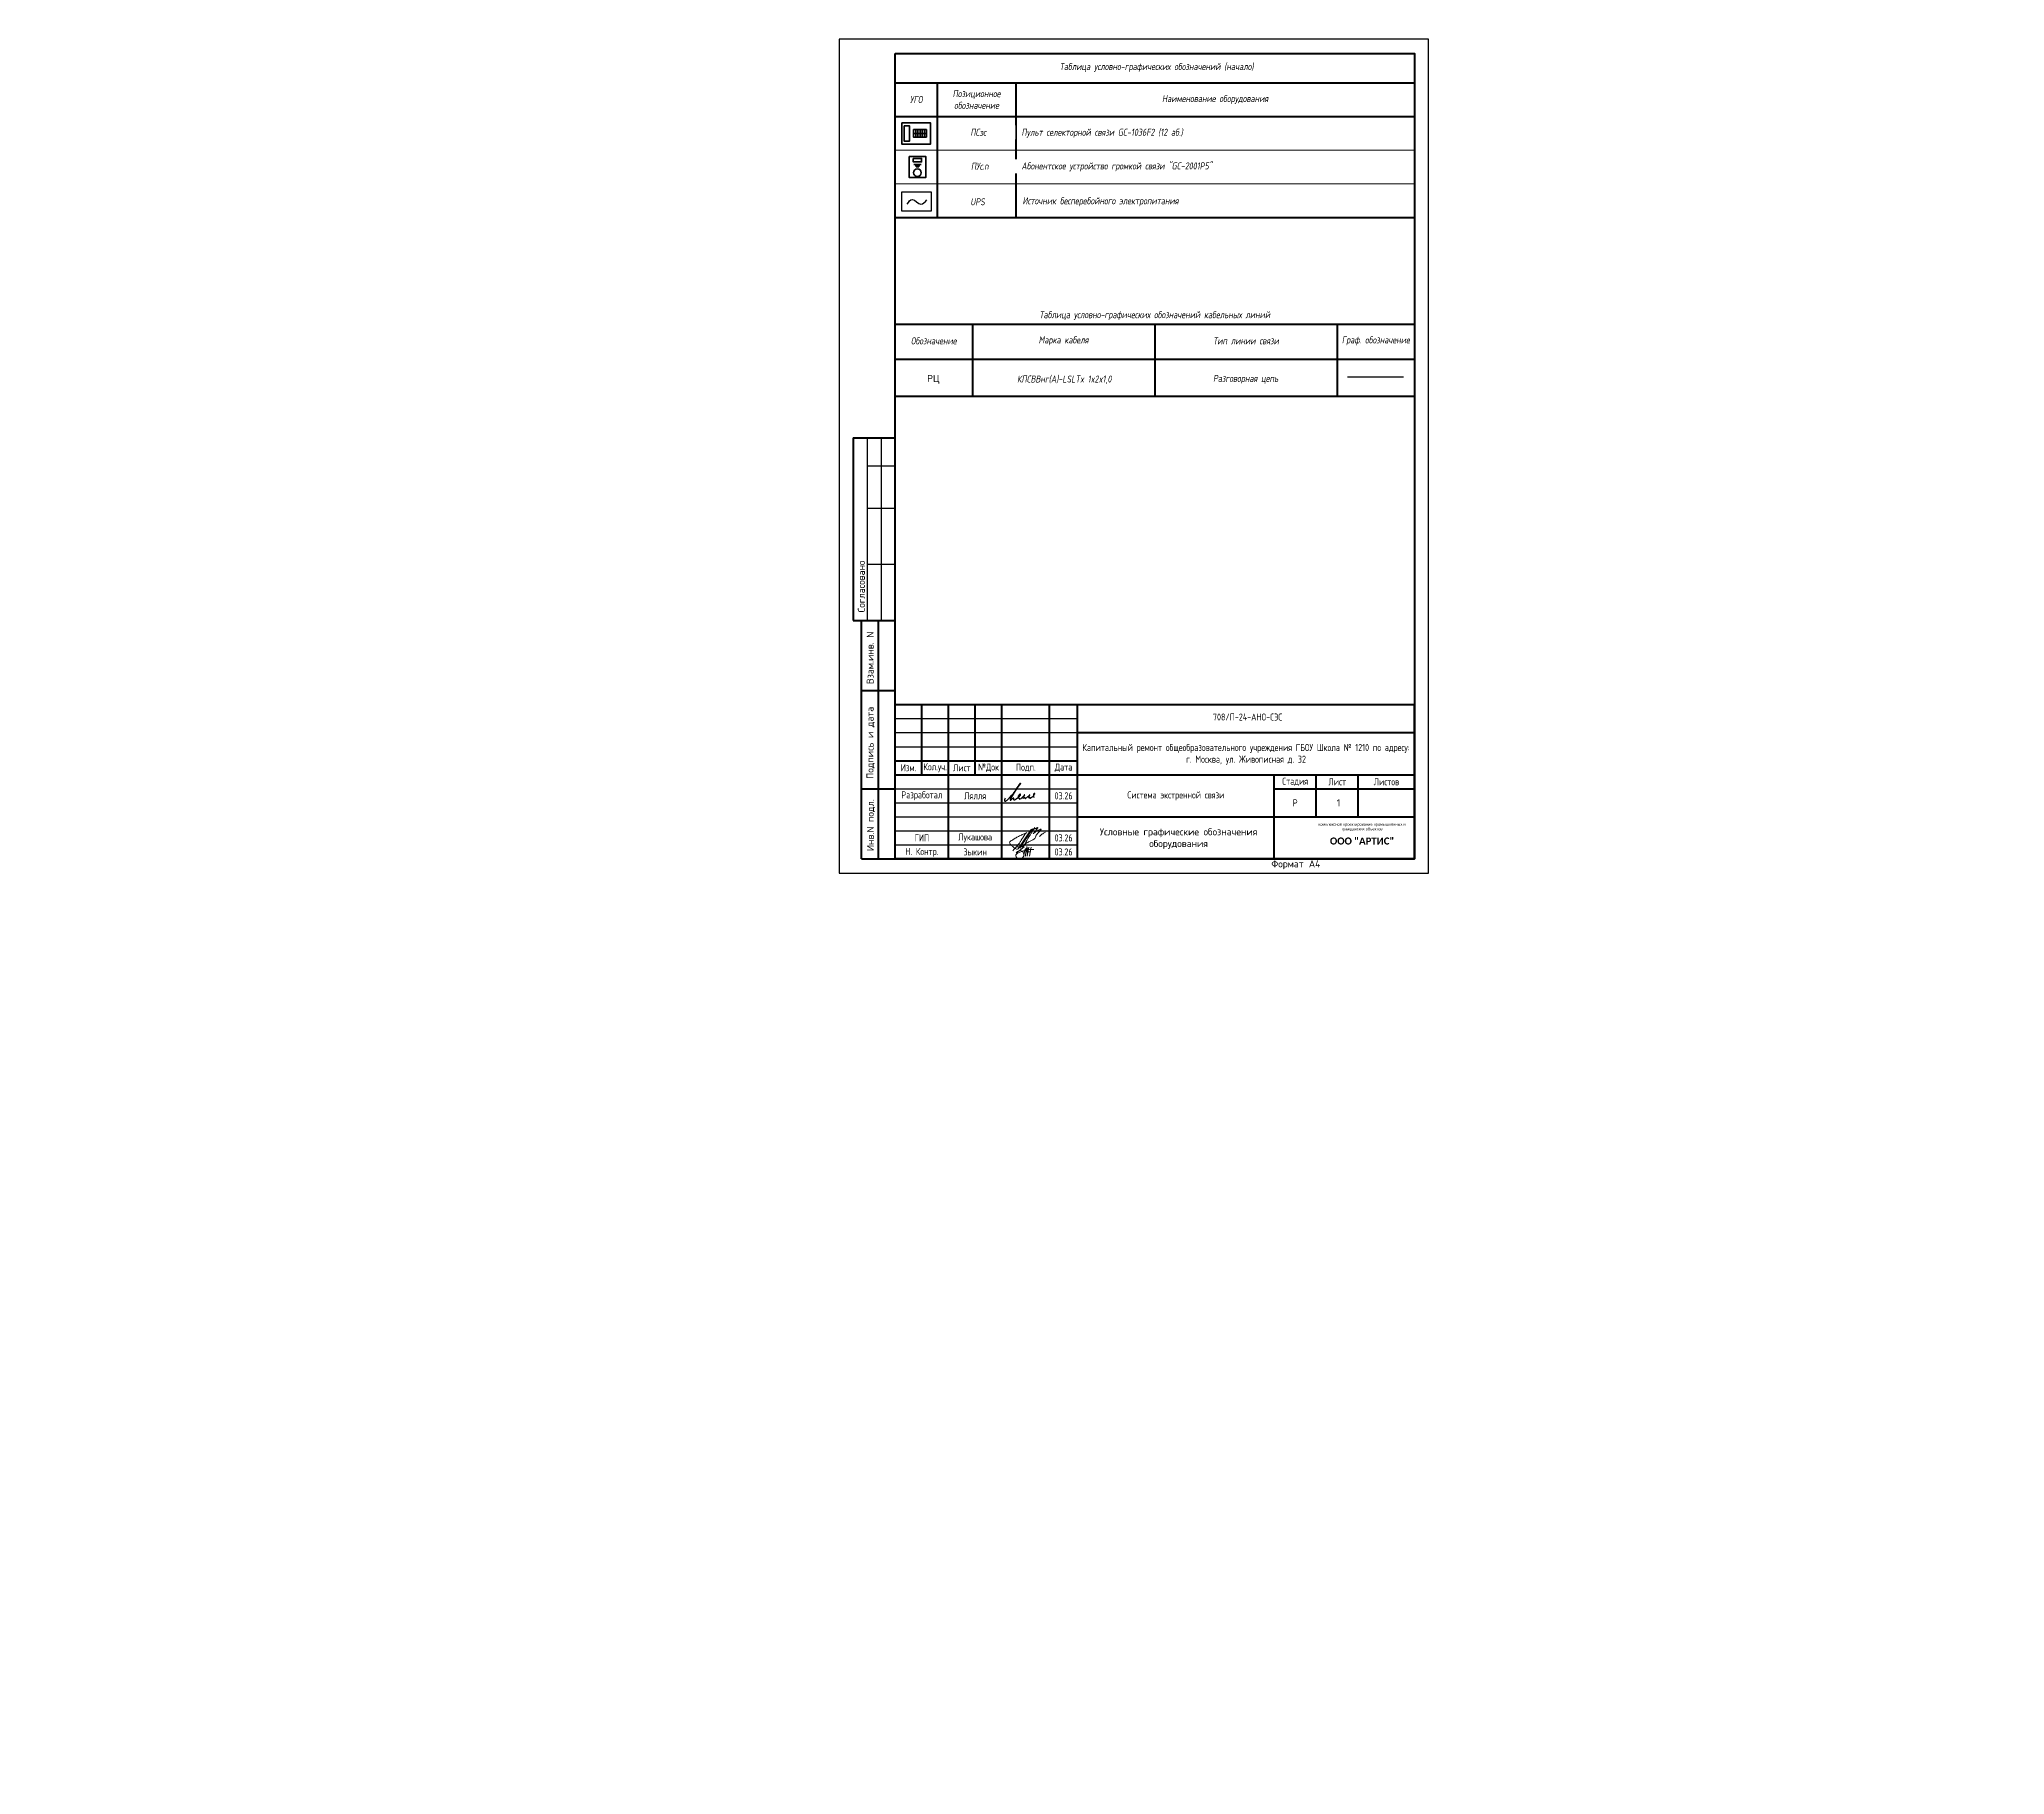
# Model space of a CAD drawing. Header units: millimetres. Extents: x -586848 to 520591, y -385801 to 675781.
# Drawn here: x 55984 to 126005, y -151339 to -89517 of the extents above; entities that cross this region are included whole.
import ezdxf
from ezdxf import colors
from ezdxf.entities.mleader import LeaderData, LeaderLine
from ezdxf.enums import TextEntityAlignment as Align
from ezdxf.math import Vec2, Vec3

# ---------------------------------------------------------------- set-up
doc = ezdxf.new("R2010")
doc.units = ezdxf.units.MM
doc.set_wipeout_variables(frame=1)
for name, color, linetype in [('__НАДПИСИ', 7, 'Continuous'), ('RC-Таблицы', 7, 'Continuous'), ('TEXT1', 7, 'Continuous'), ('Основная', 7, 'Continuous'), ('стена', 20, 'Continuous'), ('Штампы', 7, 'Continuous')]:
    doc.layers.add(name, color=color, linetype=linetype)
for name, color, linetype, lineweight in [('__ФОРМАТ', 7, 'Continuous', 40), ('E-Безопасность-G', 153, 'Continuous', 35), ('RC-Выноски', 7, 'Continuous', 0), ('RC-Линии_связи-Адресные', 5, 'Continuous', 30), ('лс', 5, 'Continuous', 30), ('Подписи', 7, 'Continuous', 13)]:
    doc.layers.add(name, color=color, linetype=linetype, lineweight=lineweight)
doc.layers.add('ОФ_подписи', color=5, linetype='Continuous', lineweight=13, true_color=0x0000ff)
doc.styles.add('GOST 2.304 type A', font='', dxfattribs={"height": 250})
doc.styles.add('ICOCPEUR', font='isocpeur.ttf', dxfattribs={"height": 250})
doc.styles.add('ISOCPEUR', font='isocpeur.ttf', dxfattribs={"width": 0.9, "height": 350})
doc.styles.add('RubezhCAD', font='', dxfattribs={"oblique": 10})
doc.styles.add('XREF1$0$Standard', font='isocpeur.ttf')
doc.styles.add('ГОСТ 2.304', font='')
doc.styles.get('GOST 2.304 type A').set_extended_font_data('GOST 2.304 type A')
doc.styles.get('RubezhCAD').set_extended_font_data('GOST type A')
doc.styles.get('ГОСТ 2.304').set_extended_font_data('GOST 2.304 type A')

# ---------------------------------------------------------------- blocks, each defined once
blk = doc.blocks.new('П_Зыкин')
at = {"layer": 'ОФ_подписи', "color": 5, "ltscale": 100, "transparency": 33554687}
for p, q in [((142, 249), (62, -174)), ((102, 37), (218, 37)), ((258, 249), (178, -174))]:
    blk.add_line(p, q, dxfattribs=at)
blk.add_lwpolyline([(-462, 273), (-74, 273), (-446, -30)], dxfattribs=at)
for centre, radius, start, end in [((-271, -94), 186, 314.23929, 159.93483), ((345, -1372), 1523, 88.87583, 117.8788), ((1109, -252), 1204, 158.75935, 174.23097), ((-1024, 224), 1068, 337.81444, 2.88593), ((-849, 72), 852, 342.83077, 7.48151), ((-9, 182), 4.48, 8.96906, 155.65511), ((-643, 22), 732, 344.4555, 20.46196), ((-318, -169), 151, 108.7568, 173.42509), ((-287, -115), 185, 191.53585, 322.35119)]:
    blk.add_arc(centre, radius, start, end, dxfattribs=at)
blk = doc.blocks.new('П_Лукашова')
at = {"layer": 'ОФ_подписи', "color": 5}
for p, q in [((221, 339), (-221, -339)), ((286, 371), (-156, -307)), ((283, 370), (218, 338))]:
    blk.add_line(p, q, dxfattribs=at)
for points in [[(-221, -339), (-276, -344), (-368, -289), (-446, -221), (-505, -166), (-522, -116), (-412, -16), (-295, 56), (-173, 120), (-49, 179), (33, 216), (87, 237), (52, 221), (11, 167), (-59, 51), (-126, -52), (-177, -132), (-256, -231), (-409, -409)], [(360, 20), (294, -18), (203, -65), (91, -124), (-73, -248)], [(366, 415), (236, 213), (85, -37), (-50, -300)], [(221, 301), (344, 360), (434, 401), (475, 416), (464, 395), (420, 336), (342, 232), (310, 203), (337, 221), (420, 283), (490, 322), (558, 352), (576, 358), (491, 240), (403, 113), (374, 49), (360, 20)], [(530, 102), (646, 199), (748, 254)]]:
    blk.add_spline(points, degree=3, dxfattribs=at)
blk = doc.blocks.new('штамп')
at = {"layer": '__ФОРМАТ', "linetype": 'Continuous', "lineweight": 50}
for p, q in [((531929, 45357), (531929, 50857)), ((531929, 50857), (550429, 50857)), ((532879, 48357), (532879, 50857)), ((533829, 45357), (533829, 50857)), ((534779, 48357), (534779, 50857)), ((535729, 45357), (535729, 50857)), ((537429, 45357), (537429, 50857)), ((538429, 45357), (538429, 50857)), ((550429, 45357), (550429, 50857)), ((538429, 49857), (550429, 49857)), ((531929, 48857), (538429, 48857)), ((531929, 48357), (550429, 48357)), ((545429, 45357), (545429, 48357)), ((546929, 46857), (546929, 48357)), ((548429, 46857), (548429, 48357)), ((545429, 47857), (550429, 47857)), ((538429, 46857), (550429, 46857)), ((531929, 45357), (550429, 45357))]:
    blk.add_line(p, q, dxfattribs=at)
at = {"layer": '__ФОРМАТ', "linetype": 'Continuous', "lineweight": -2}
for p, q in [((531929, 50357), (538429, 50357)), ((531929, 49857), (538429, 49857)), ((531929, 49357), (538429, 49357)), ((531929, 48857), (538429, 48857)), ((531929, 47857), (538429, 47857)), ((531929, 47357), (538429, 47357)), ((531929, 46857), (538429, 46857)), ((531929, 46357), (538429, 46357)), ((538429, 46857), (550429, 46857)), ((531929, 45857), (538429, 45857))]:
    blk.add_line(p, q, dxfattribs=at)
at = {"layer": 'Подписи', "color": 5, "lineweight": 25}
blk.add_lwpolyline([(535847, 47525), (535833, 47500), (535823, 47461), (535824, 47440), (535829, 47423), (535840, 47414), (535857, 47413), (535876, 47421), (535897, 47435), (535917, 47454), (536005, 47539), (536088, 47624), (536142, 47690), (536203, 47776), (536266, 47874), (536323, 47953), (536362, 48009), (536395, 48059), (536405, 48060), (536397, 48045), (536295, 47925), (536205, 47790), (536095, 47603), (536059, 47544), (536038, 47506), (536029, 47485), (536027, 47473), (536027, 47462), (536031, 47457), (536037, 47454), (536045, 47456), (536057, 47466), (536072, 47479), (536107, 47506), (536133, 47525), (536147, 47532), (536152, 47532), (536153, 47529), (536150, 47520), (536147, 47504), (536146, 47491), (536148, 47479), (536150, 47471), (536157, 47465), (536166, 47462), (536178, 47464), (536189, 47469), (536215, 47480), (536240, 47498), (536281, 47529), (536306, 47550), (536324, 47567), (536342, 47582), (536372, 47609), (536388, 47629), (536397, 47646), (536399, 47657), (536398, 47666), (536393, 47671), (536383, 47671), (536372, 47667), (536356, 47653), (536336, 47632), (536323, 47612), (536313, 47599), (536309, 47587), (536310, 47579), (536315, 47575), (536326, 47579), (536335, 47585), (536344, 47592), (536348, 47595), (536352, 47596), (536354, 47595), (536355, 47592), (536349, 47583), (536342, 47575), (536334, 47561), (536326, 47547), (536322, 47538), (536320, 47531), (536321, 47523), (536325, 47519), (536328, 47519), (536333, 47524), (536338, 47527), (536344, 47526), (536346, 47520), (536351, 47508), (536355, 47498), (536359, 47493), (536366, 47491), (536375, 47491), (536385, 47497), (536412, 47513), (536436, 47532), (536466, 47559), (536491, 47583), (536517, 47607), (536529, 47621), (536545, 47642), (536547, 47643), (536546, 47644), (536543, 47644), (536541, 47642), (536538, 47637), (536499, 47577), (536491, 47558), (536482, 47544), (536480, 47535), (536479, 47529), (536481, 47524), (536483, 47522), (536489, 47523), (536494, 47526), (536502, 47532), (536512, 47539), (536522, 47544), (536530, 47548), (536541, 47549), (536547, 47546), (536550, 47541), (536551, 47531), (536552, 47525), (536553, 47521), (536558, 47517), (536562, 47515), (536568, 47515), (536575, 47517), (536583, 47523), (536596, 47533), (536617, 47547), (536636, 47561), (536659, 47583), (536688, 47609), (536702, 47620), (536713, 47630), (536721, 47636), (536727, 47641), (536727, 47643), (536726, 47644), (536723, 47643), (536720, 47638), (536715, 47629), (536693, 47594), (536681, 47575), (536676, 47566), (536674, 47557), (536677, 47551), (536679, 47547), (536684, 47546), (536689, 47549), (536695, 47552), (536700, 47554), (536709, 47554), (536716, 47551), (536717, 47545), (536719, 47535), (536721, 47527), (536725, 47524), (536731, 47520), (536741, 47523), (536747, 47528), (536757, 47534), (536779, 47550), (536809, 47572), (536842, 47600), (536865, 47623), (536880, 47642), (536895, 47664), (536899, 47675), (536901, 47684), (536898, 47689), (536891, 47693), (536881, 47689), (536873, 47682), (536862, 47668), (536856, 47654), (536855, 47638), (536856, 47622), (536856, 47598), (536858, 47583), (536860, 47572), (536864, 47560), (536871, 47551)], dxfattribs=at)
at = {"layer": 'ОФ_подписи'}
for name, p, xscale, yscale, zscale in [('П_Лукашова', (536533, 46057), 1.010226427429054, 1.010226427429054, 1.010226427429054), ('П_Зыкин', (536581, 45585), 0.7621923841183493, 0.7621923841183493, 0.7621923841183493)]:
    blk.add_blockref(name, p, dxfattribs=dict(at, xscale=xscale, yscale=yscale, zscale=zscale))
at = {"transparency": 33554687, "attachment_point": 5, "style": 'ГОСТ 2.304'}
for s, insert, char_height, width in [('{\\fArial|b0|i0|c204|p34;комплексное проектирование промышленных и гражданских объектов}', (548563, 46495), 100, 3372.21), ('{\\fCorbel Light|b1|i0|c204|p34;ООО "АРТИС"}', (548563, 45995), 250, 4171.2)]:
    blk.add_mtext(s, dxfattribs=dict(at, insert=insert, char_height=char_height, width=width))
at = {"layer": '__НАДПИСИ', "lineweight": 9, "ltscale": 2, "style": 'ISOCPEUR', "flags": 1}
blk.add_attdef('NOTATION', (548864, 51134), '', height=250, dxfattribs=at)
at = {"layer": '__НАДПИСИ', "lineweight": 9, "ltscale": 2, "style": 'RubezhCAD', "oblique": 10}
blk.add_attdef('SHEET', text='', height=250, dxfattribs=at).set_placement((547679, 47357), align=Align.MIDDLE_CENTER)
at = {"layer": '__ФОРМАТ', "color": 7, "linetype": 'Continuous', "lineweight": 20, "char_height": 250, "attachment_point": 5, "style": 'GOST 2.304 type A'}
for s, insert, width in [('Капитальный ремонт общеобразовательного учреждения ГБОУ Школа № 1210 по адресу:      \\Pг. Москва, ул. Живописная д. 32', (544429, 49085), 12000), ('\\pi-7.5,l7.5,t7.5;{\\W0.9;\\C256;Кол.уч.}', (533354, 48607), 950)]:
    blk.add_mtext(s, dxfattribs=dict(at, insert=insert, width=width))
at = {"layer": '__ФОРМАТ', "color": 7, "linetype": 'Continuous', "lineweight": 20, "char_height": 250, "attachment_point": 5, "line_spacing_factor": 1.2, "style": 'GOST 2.304 type A'}
for s, insert, width in [('\\pi-7.5,l7.5,t7.5;{\\C256;Изм.}', (532404, 48607), 950), ('\\pi-7.5,l7.5,t7.5;{\\C256;Лист}', (534304, 48607), 950), ('\\pi-7.5,l7.5,t7.5;{\\C256;№Док}', (535254, 48607), 950), ('\\pi-7.5,l7.5,t7.5;{\\C256;Подп.}', (536584, 48607), 1710.72), ('\\pi-7.5,l7.5,t7.5;{\\C256;Дата}', (537929, 48607), 1000), ('\\pi-7.5,l7.5,t7.5;{\\C256;Разработал}', (532879, 47607), 1900), ('{\\C256;Лялля}', (534779, 47607), 1900), ('{\\C256;03.26}', (537929, 47607), 1000), ('\\pi-7.5,l7.5,t7.5;{\\C256;Стадия}', (546179, 48107), 1500), ('\\pi-7.5,l7.5,t7.5;{\\C256;Лист}', (547679, 48107), 1500), ('\\pi-7.5,l7.5,t7.5;{\\C256;Листов}', (549429, 48107), 2000), ('\\pi-750,l750,t750;{\\C256;Р}', (546179, 47357), 1500), ('\\pi-7.5,l7.5,t7.5;{\\C256;ГИП}', (532879, 46107), 1900), ('{\\C256;Лукашова}', (534779, 46107), 1900), ('{\\C256;03.26}', (537929, 46107), 1000), ('{\\C256;Н. Контр. }', (532879, 45592), 1900), ('\\pi-750,l750,t750;{\\C256;Зыкин}', (534779, 45607), 1900), ('{\\C256;03.26}', (537929, 45607), 1000)]:
    blk.add_mtext(s, dxfattribs=dict(at, insert=insert, width=width))
at = {"layer": '__ФОРМАТ', "color": 7, "linetype": 'Continuous', "lineweight": 20, "insert": (541929, 47427), "char_height": 250, "attachment_point": 5, "line_spacing_factor": 0.85, "style": 'GOST 2.304 type A'}
blk.add_mtext('Система экстренной связи \\P ', dxfattribs=at)
at = {"layer": 'стена', "color": 18, "true_color": 0x000000, "insert": (543249, 50539), "char_height": 250, "width": 3851.47, "attachment_point": 1, "style": 'GOST 2.304 type A'}
blk.add_mtext('708/П-24-АНО-СЭС', dxfattribs=at)
blk = doc.blocks.new('*U1001')
at = {"lineweight": 50}
for p, q in [((5, 155), (20, 155)), ((5, 155), (5, 90)), ((5, 90), (20, 90)), ((8, 5), (8, 90)), ((14, 5), (14, 90)), ((8, 65), (20, 65)), ((8, 30), (20, 30)), ((8, 5), (20, 5))]:
    blk.add_line(p, q, dxfattribs=at)
for p, q in [((10, 155), (10, 90)), ((15, 155), (15, 90)), ((10, 145), (20, 145)), ((10, 130), (20, 130)), ((10, 110), (20, 110)), ((5, 90), (8, 90))]:
    blk.add_line(p, q)
blk.add_lwpolyline([(0, 0), (210, 0), (210, 297), (0, 297)], close=True)
blk.add_lwpolyline([(20, 292), (205, 292), (205, 5), (20, 5)], close=True, dxfattribs=at)
at = {"style": 'XREF1$0$Standard'}
for s, p in [('Согласовано', (7.95, 102.07)), ('Взам.инв. N', (11.07, 76.61)), ('Подпись и дата', (11.04, 46.36)), ('Инв.N подл.', (11.17, 17.07))]:
    blk.add_text(s, height=2.5, rotation=90, dxfattribs=at).set_placement(p, align=Align.MIDDLE_CENTER)
blk.add_text('Формат', height=2.5, dxfattribs=at).set_placement((154.02, 2))
blk.add_text('А4', height=2.5, dxfattribs=at).set_placement((171.51, 2), align=Align.RIGHT)
for tag, p in [('СОГЛАСОВАНО_ДАТА2', (14.37, 145.56)), ('СОГЛАСОВАНО_ДАТА3', (19.37, 145.56)), ('СОГЛАСОВАНО_ФАМИЛИЯ2', (14.37, 110.56)), ('СОГЛАСОВАНО_ФАМИЛИЯ3', (19.37, 110.56)), ('СОГЛАСОВАНО_ДОЛЖНОСТЬ2', (14.37, 90.56)), ('СОГЛАСОВАНО_ДОЛЖНОСТЬ3', (19.37, 90.56))]:
    blk.add_attdef(tag, p, '', height=2.5, rotation=90, dxfattribs=at)
for tag, p in [('ВЗАМ_ИНВ_НОМЕР', (19.37, 77.5)), ('ИНВ_N_ПОДЛ', (19.37, 17.5))]:
    blk.add_attdef(tag, text='', height=2.5, rotation=90, dxfattribs=at).set_placement(p, align=Align.CENTER)
blk.add_attdef('ИНВ_ДАТА', text='', height=2.5, rotation=90, dxfattribs=at).set_placement((19.37, 63.83), align=Align.RIGHT)
blk = doc.blocks.new('Пульт СЭС')
at = {"color": 1}
blk.add_wipeout([(-1026, 752), (0, 752), (0, 0), (-1026, 0)], dxfattribs=at)
at = {"layer": 'E-Безопасность-G', "color": 1}
for p, q in [((-604, 515), (-143, 515)), ((-143, 381), (-604, 381)), ((-527, 515), (-527, 246)), ((-451, 515), (-451, 246)), ((-374, 515), (-374, 246)), ((-297, 515), (-297, 246)), ((-220, 515), (-220, 246)), ((-143, 515), (-143, 246))]:
    blk.add_line(p, q, dxfattribs=at)
for points in [[(-1026, 752), (0, 752), (0, 0), (-1026, 0)], [(-946, 650), (-747, 650), (-747, 106), (-946, 106)]]:
    blk.add_lwpolyline(points, close=True, dxfattribs=at)
blk.add_lwpolyline([(-143, 246), (-604, 246), (-604, 515)], dxfattribs=at)
blk = doc.blocks.new('СЭС Панель')
at = {"color": 1}
blk.add_wipeout([(-588, 756), (0, 756), (0, 0), (-588, 0)], dxfattribs=at)
at = {"layer": 'E-Безопасность-G', "color": 1}
for p, q in [((-424, 462), (-166, 462)), ((-376, 420), (-211, 420)), ((-340, 378), (-247, 378))]:
    blk.add_line(p, q, dxfattribs=at)
for points in [[(-588, 756), (0, 756), (0, 0), (-588, 0)], [(-441, 685), (-147, 685), (-147, 556), (-441, 556)]]:
    blk.add_lwpolyline(points, close=True, dxfattribs=at)
blk.add_circle((-294, 173), 137, dxfattribs=at)

msp = doc.modelspace()

# ---------------------------------------------------------------- linework, layer by layer
at = {"color": 3, "transparency": 33554687}
msp.add_spline([(86904.1, -95387.2), (87084.9, -95221), (87395.9, -95394.5), (87601.7, -95231.9)], degree=3, dxfattribs=at)
at = {"layer": 'RC-Линии_связи-Адресные', "color": 1, "lineweight": 30, "ltscale": 100, "transparency": 33554687}
msp.add_line((102587.4, -101538.8), (104587.4, -101538.8), dxfattribs=at)
at = {"layer": 'RC-Таблицы', "linetype": 'Continuous', "lineweight": 50}
for p, q in [((86476.4, -91062), (104976.4, -91062)), ((87976.4, -91062), (87976.4, -95862)), ((90776.4, -91062), (90776.4, -95862)), ((86476.4, -92262), (104976.4, -92262)), ((86476.4, -95862), (104976.4, -95862)), ((86476.4, -99659.7), (104961.4, -99659.7)), ((89226.4, -99659.7), (89226.4, -102230.9)), ((95726.4, -99659.7), (95724.1, -102230.9)), ((102226.4, -99659.7), (102226.4, -102230.9)), ((86476.4, -100907.3), (104961.4, -100907.3)), ((86478.5, -102230.9), (104963.5, -102230.9))]:
    msp.add_line(p, q, dxfattribs=at)
at = {"layer": 'RC-Таблицы', "linetype": 'Continuous', "lineweight": 20}
for p, q in [((86476.4, -93462), (104976.4, -93462)), ((86476.4, -94662), (104976.4, -94662)), ((86483.4, -102230.9), (104961.4, -102230.9))]:
    msp.add_line(p, q, dxfattribs=at)
at = {"layer": 'RC-Таблицы', "linetype": 'Continuous', "lineweight": 50}
msp.add_lwpolyline([(104976.4, -91062), (104976.4, -99462)], dxfattribs=at)
at = {"layer": 'лс', "color": 3, "ltscale": 100, "transparency": 33554687}
msp.add_lwpolyline([(86703.4, -95629.6), (87773.7, -95629.6), (87773.7, -94960.5), (86703.4, -94960.5)], close=True, dxfattribs=at)

# ---------------------------------------------------------------- block references
at = {"layer": 'Основная'}
msp.add_blockref('штамп', (-445452.2, -164074), dxfattribs=at)
at = {"layer": 'Штампы', "color": 7, "xscale": 100, "yscale": 100, "zscale": 100}
msp.add_blockref('*U1001', (84476.4, -119217), dxfattribs=at)

# ---------------------------------------------------------------- texts
at = {"layer": 'RC-Таблицы', "linetype": 'Continuous', "lineweight": 40, "ltscale": 15, "insert": (95792.1, -90521.3), "char_height": 250, "width": 15000, "attachment_point": 5, "style": 'RubezhCAD'}
msp.add_mtext('Таблица условно-графических обозначений (начало)', dxfattribs=at)
at = {"layer": 'RC-Таблицы', "linetype": 'Continuous', "lineweight": 40, "char_height": 250, "style": 'RubezhCAD'}
for s, insert, width, attachment_point in [('УГО', (87226.4, -91662), 1100, 5), ('Позиционное обозначение', (89376.4, -91662), 2400, 5), ('Наименование оборудования', (97876.4, -91662), 13800, 5), ('UPS', (89412, -95305.4), 2400, 5), ('Источник бесперебойного электропитания', (91012, -95305.4), 13800, 4), ('Марка кабеля', (92476.4, -100259.7), 6100, 5), ('Граф. обозначение', (103601.4, -100259.7), 2350, 5), ('Обозначение', (87851.4, -100259.7), 2350, 5), ('Тип линии связи', (98976.4, -100259.7), 6100, 5), ('КПСВВнг(А)-LSLTx 1x2x1,0', (92501.4, -101648.2), 6100, 5)]:
    msp.add_mtext(s, dxfattribs=dict(at, insert=insert, width=width, attachment_point=attachment_point))
at = {"layer": 'RC-Таблицы', "linetype": 'Continuous', "lineweight": 40, "ltscale": 15, "insert": (95726.4, -99361.8), "char_height": 250, "attachment_point": 5, "style": 'RubezhCAD'}
msp.add_mtext_dynamic_manual_height_columns('Таблица условно-графических обозначений кабельных линий', width=18500, gutter_width=1250, heights=[0], dxfattribs=at)
at = {"layer": 'RC-Таблицы', "linetype": 'Continuous', "lineweight": 40, "transparency": 33554687, "insert": (87837.4, -101630.9), "char_height": 250, "width": 2350, "attachment_point": 5, "style": 'ISOCPEUR'}
msp.add_mtext('{\\W1;РЦ}', dxfattribs=at)
at = {"layer": 'RC-Таблицы', "color": 7, "linetype": 'Continuous', "lineweight": 40, "insert": (98962.4, -101630.9), "char_height": 250, "width": 6100, "attachment_point": 5, "style": 'RubezhCAD'}
msp.add_mtext('{\\W1;\\C0;Разговорная цепь}', dxfattribs=at)
at = {"layer": 'TEXT1', "char_height": 250, "attachment_point": 5, "style": 'ICOCPEUR'}
for s, insert, width in [('{\\C0;1}', (102271.4, -116717), 1470), ('\\A1;{\\C0;Условные графические обозначения оборудования}', (96572.8, -117992.8), 7000)]:
    msp.add_mtext(s, dxfattribs=dict(at, insert=insert, width=width))

# ---------------------------------------------------------------- leaders
at = {"layer": 'RC-Выноски', "linetype": 'Continuous', "ltscale": 15}
ml = msp.add_multileader_mtext('Standard', dxfattribs=at)
ml.set_content('{\\H0.91667x;РЦ8 - }КПСВВнг(А)-LSLTx 1x2x1,0', color=256, style='RubezhCAD')
ml.set_leader_properties()
ml.build(insert=Vec2(0, 0))
ml.multileader.update_dxf_attribs({"has_text_frame": 1, "text_left_attachment_type": 6, "text_right_attachment_type": 6, "dogleg_length": 2, "arrow_head_size": 400, "scale": 100})
ctx = ml.context
ctx.base_point, ctx.scale, ctx.char_height, ctx.arrow_head_size, ctx.landing_gap_size, ctx.plane_origin = Vec3(-12000.4, -106822.5), 100, 250, 400, 100, Vec3(-539334, -145539)
ctx.left_attachment, ctx.right_attachment = 6, 6
notes = []
notes.append((ctx, [(0, (1, 1, 0), (-12200.4, -106822.5), (1, 0), 200, [(0, [(-13596.3, -108069)], 0, [])])]))
ctx.mtext.insert, ctx.mtext.width, ctx.mtext.flow_direction = Vec3(-11900.4, -106522.5), 5324.915, 5
ml = msp.add_multileader_mtext('Standard', dxfattribs=at)
ml.set_content('{\\H0.91667x;РЦ5 - }КПСВВнг(А)-LSLTx 1x2x1,0', color=256, style='RubezhCAD')
ml.set_leader_properties()
ml.build(insert=Vec2(0, 0))
ml.multileader.update_dxf_attribs({"has_text_frame": 1, "text_left_attachment_type": 6, "text_right_attachment_type": 6, "dogleg_length": 2, "arrow_head_size": 400, "scale": 100})
ctx = ml.context
ctx.base_point, ctx.scale, ctx.char_height, ctx.arrow_head_size, ctx.landing_gap_size, ctx.plane_origin = Vec3(-18243.8, -111377.9), 100, 250, 400, 100, Vec3(-545577.4, -150094.4)
ctx.left_attachment, ctx.right_attachment = 6, 6
notes.append((ctx, [(0, (1, 1, 0), (-18443.8, -111377.9), (1, 0), 200, [(0, [(-19839.7, -112774.5)], 0, [])])]))
ctx.mtext.insert, ctx.mtext.width, ctx.mtext.flow_direction = Vec3(-18143.8, -111077.9), 5324.915, 5
ml = msp.add_multileader_mtext('Standard', dxfattribs=at)
ml.set_content('{\\H0.91667x;РЦ1.1 -  U/UTP Cat.5e 4x2x0.52 нг(А)-LSLTx} ', color=256, style='RubezhCAD')
ml.set_leader_properties()
ml.build(insert=Vec2(0, 0))
ml.multileader.update_dxf_attribs({"has_text_frame": 1, "text_left_attachment_type": 6, "text_right_attachment_type": 6, "dogleg_length": 2, "arrow_head_size": 400, "scale": 100})
ctx = ml.context
ctx.base_point, ctx.scale, ctx.char_height, ctx.arrow_head_size, ctx.landing_gap_size, ctx.plane_origin = Vec3(-10083.4, -146592), 100, 250, 400, 100, Vec3(-544965.2, -182666.5)
ctx.left_attachment, ctx.right_attachment = 6, 6
notes.append((ctx, [(0, (1, 1, 0), (-10283.4, -146592), (1, 0), 200, [(0, [(-11212.6, -145196.4)], 0, [])])]))
ctx.mtext.insert, ctx.mtext.width, ctx.mtext.flow_direction = Vec3(-9983.4, -146296.1), 3715.166, 5
ml = msp.add_multileader_mtext('Standard', dxfattribs=at)
ml.set_content('{\\H0.91667x;РЦ2..12 - }КПСВВнг(А)-LSLTx 1x2x1,0', color=256, style='RubezhCAD')
ml.set_leader_properties()
ml.build(insert=Vec2(0, 0))
ml.multileader.update_dxf_attribs({"has_text_frame": 1, "text_left_attachment_type": 6, "text_right_attachment_type": 6, "dogleg_length": 2, "arrow_head_size": 400, "scale": 100})
ctx = ml.context
ctx.base_point, ctx.scale, ctx.char_height, ctx.arrow_head_size, ctx.landing_gap_size, ctx.plane_origin = Vec3(-18881.5, -147617.5), 100, 250, 400, 100, Vec3(-546509.7, -186334)
ctx.left_attachment, ctx.right_attachment = 6, 6
notes.append((ctx, [(0, (1, 1, 0), (-19081.5, -147617.5), (1, 0), 200, [(0, [(-20066.5, -148864)], 0, [])])]))
ctx.mtext.insert, ctx.mtext.width, ctx.mtext.flow_direction = Vec3(-18781.5, -147317.5), 5324.915, 5
ml = msp.add_multileader_mtext('Standard', dxfattribs=at)
ml.set_content('{\\H0.91667x;РЦ1 - }КПСВВнг(А)-LSLTx 1x2x1,0', color=256, style='RubezhCAD')
ml.set_leader_properties()
ml.build(insert=Vec2(0, 0))
ml.multileader.update_dxf_attribs({"has_text_frame": 1, "text_left_attachment_type": 6, "text_right_attachment_type": 6, "dogleg_length": 2, "arrow_head_size": 400, "scale": 100})
ctx = ml.context
ctx.base_point, ctx.scale, ctx.char_height, ctx.arrow_head_size, ctx.landing_gap_size, ctx.plane_origin = Vec3(-17252.7, -148996.9), 100, 250, 400, 100, Vec3(-544946.4, -187713.4)
ctx.left_attachment, ctx.right_attachment = 6, 6
notes.append((ctx, [(0, (1, 1, 0), (-17452.7, -148996.9), (1, 0), 200, [(0, [(-19502.4, -151339.4)], 0, [])])]))
ctx.mtext.insert, ctx.mtext.width, ctx.mtext.flow_direction = Vec3(-17152.7, -148696.9), 5324.915, 5
for ctx, leaders in notes:
    for number, flags, end, landing, length, lines in leaders:
        leader = LeaderData()
        leader.index, (leader.has_last_leader_line, leader.has_dogleg_vector, leader.attachment_direction) = number, flags
        leader.last_leader_point, leader.dogleg_vector, leader.dogleg_length = Vec3(end), Vec3(landing), length
        for number, points, colour, breaks in lines:
            line = LeaderLine()
            line.index, line.vertices, line.color, line.breaks = number, Vec3.list(points), colors.encode_raw_color(colour), breaks
            leader.lines.append(line)
        ctx.leaders.append(leader)

# ---------------------------------------------------------------- next in the draw order: block references
at = {"layer": 'E-Безопасность-G', "color": 1}
for name, p in [('Пульт СЭС', (87738.2, -93250.3)), ('СЭС Панель', (87563.7, -94442.2))]:
    msp.add_blockref(name, p, dxfattribs=at)

# ---------------------------------------------------------------- next in the draw order: texts
at = {"layer": 'RC-Таблицы', "linetype": 'Continuous', "lineweight": 40, "char_height": 250, "width": 2400, "attachment_point": 5, "style": 'RubezhCAD', "bg_fill": 2}
for s, insert in [('ПСэс', (89436.8, -92828.9)), ('ПУс.n', (89490.3, -94037.1))]:
    msp.add_mtext(s, dxfattribs=dict(at, insert=insert))

# ---------------------------------------------------------------- next in the draw order: texts
at = {"layer": 'RC-Таблицы', "linetype": 'Continuous', "lineweight": 40, "char_height": 250, "width": 13800, "attachment_point": 4, "style": 'RubezhCAD'}
for s, insert in [('Пульт селекторной связи GC-1036F2 (12 аб.)', (90976.4, -92862)), ('Абонентское устройство громкой связи "GC-2001P5"', (90976.4, -94062))]:
    msp.add_mtext(s, dxfattribs=dict(at, insert=insert))

doc.saveas('drawing.dxf')
